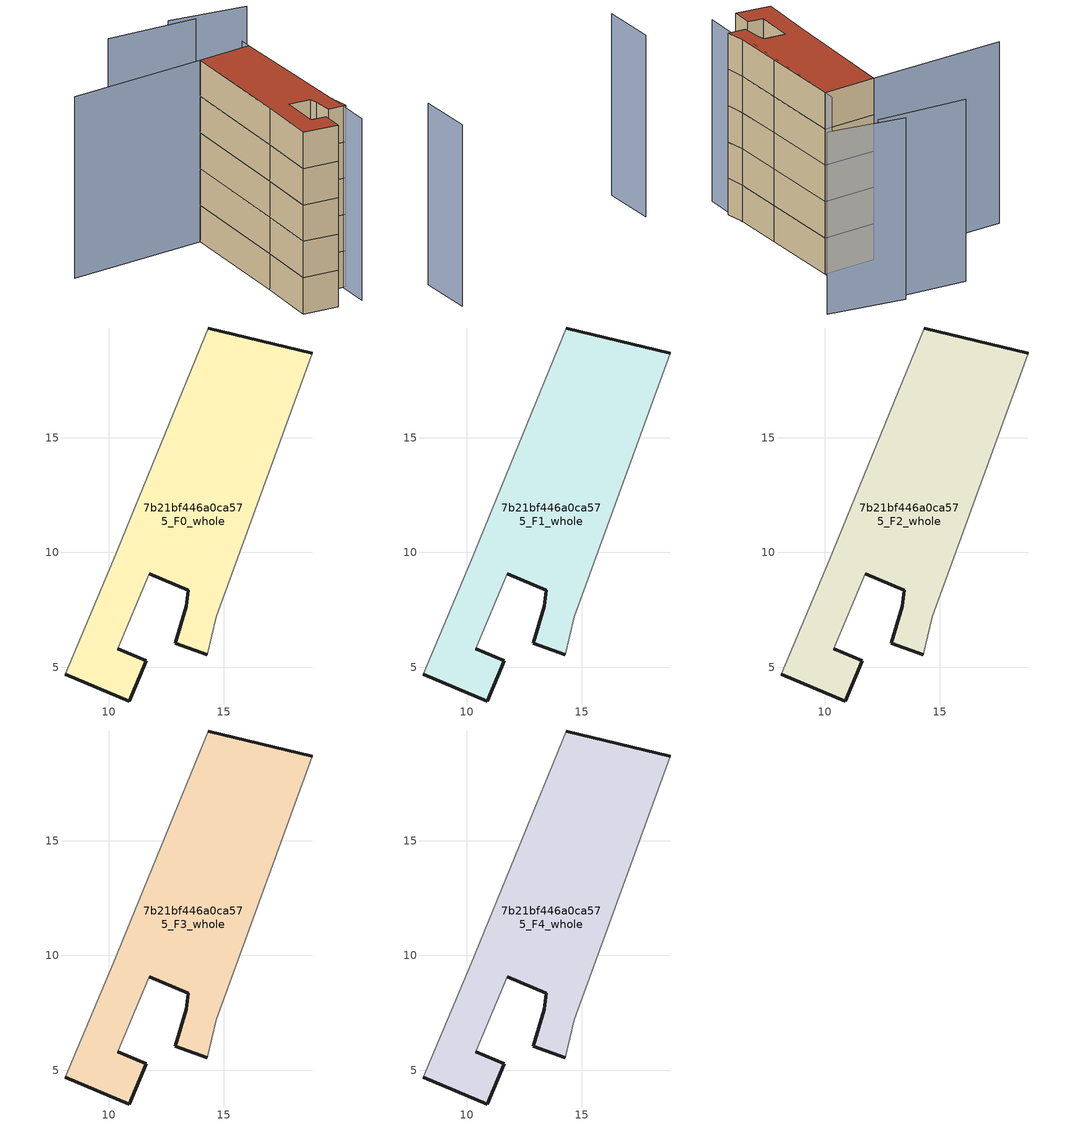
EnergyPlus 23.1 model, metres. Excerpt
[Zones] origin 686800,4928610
7b21bf446a0ca575_F0_whole
 floor ground (EU_floor_Construction): 18.87,18.67 16.3,11.62 14.68,7.2 14.3,5.54 12.9,6.05 13.38,7.66 13.47,8.36 11.77,9.06 10.4,5.81 11.64,5.29 10.9,3.53 8.1,4.7 10.2,9.66 14.34,19.77 z0
 wall outside (EU_wall_Construction): 18.87,18.67 14.34,19.77 / 8.1,4.7 10.9,3.53 11.64,5.29 10.4,5.81 / 11.77,9.06 13.47,8.36 13.38,7.66 12.9,6.05 14.3,5.54 z0:3
 wall adiabatic (EU_wall_Construction): 14.3,5.54 14.68,7.2 16.3,11.62 18.87,18.67 / 14.34,19.77 10.2,9.66 8.1,4.7 / 10.4,5.81 11.77,9.06 z0:3
7b21bf446a0ca575_F1_whole
 floor to 7b21bf446a0ca575_F0_whole (EU_floor_Construction): 18.87,18.67 16.3,11.62 14.68,7.2 14.3,5.54 12.9,6.05 13.38,7.66 13.47,8.36 11.77,9.06 10.4,5.81 11.64,5.29 10.9,3.53 8.1,4.7 10.2,9.66 14.34,19.77 z3
 wall outside (EU_wall_Construction): 18.87,18.67 14.34,19.77 / 8.1,4.7 10.9,3.53 11.64,5.29 10.4,5.81 / 11.77,9.06 13.47,8.36 13.38,7.66 12.9,6.05 14.3,5.54 z3:6
 wall adiabatic (EU_wall_Construction): 14.3,5.54 14.68,7.2 16.3,11.62 18.87,18.67 / 14.34,19.77 10.2,9.66 8.1,4.7 / 10.4,5.81 11.77,9.06 z3:6
7b21bf446a0ca575_F2_whole
 floor to 7b21bf446a0ca575_F1_whole (EU_floor_Construction): 18.87,18.67 16.3,11.62 14.68,7.2 14.3,5.54 12.9,6.05 13.38,7.66 13.47,8.36 11.77,9.06 10.4,5.81 11.64,5.29 10.9,3.53 8.1,4.7 10.2,9.66 14.34,19.77 z6
 wall outside (EU_wall_Construction): 18.87,18.67 14.34,19.77 / 8.1,4.7 10.9,3.53 11.64,5.29 10.4,5.81 / 11.77,9.06 13.47,8.36 13.38,7.66 12.9,6.05 14.3,5.54 z6:9
 wall adiabatic (EU_wall_Construction): 14.3,5.54 14.68,7.2 16.3,11.62 18.87,18.67 / 14.34,19.77 10.2,9.66 8.1,4.7 / 10.4,5.81 11.77,9.06 z6:9
7b21bf446a0ca575_F3_whole
 floor to 7b21bf446a0ca575_F2_whole (EU_floor_Construction): 18.87,18.67 16.3,11.62 14.68,7.2 14.3,5.54 12.9,6.05 13.38,7.66 13.47,8.36 11.77,9.06 10.4,5.81 11.64,5.29 10.9,3.53 8.1,4.7 10.2,9.66 14.34,19.77 z9
 wall outside (EU_wall_Construction): 18.87,18.67 14.34,19.77 / 8.1,4.7 10.9,3.53 11.64,5.29 10.4,5.81 / 11.77,9.06 13.47,8.36 13.38,7.66 12.9,6.05 14.3,5.54 z9:12
 wall adiabatic (EU_wall_Construction): 14.3,5.54 14.68,7.2 16.3,11.62 18.87,18.67 / 14.34,19.77 10.2,9.66 8.1,4.7 / 10.4,5.81 11.77,9.06 z9:12
7b21bf446a0ca575_F4_whole
 floor to 7b21bf446a0ca575_F3_whole (EU_floor_Construction): 18.87,18.67 16.3,11.62 14.68,7.2 14.3,5.54 12.9,6.05 13.38,7.66 13.47,8.36 11.77,9.06 10.4,5.81 11.64,5.29 10.9,3.53 8.1,4.7 10.2,9.66 14.34,19.77 z12
 wall outside (EU_wall_Construction): 18.87,18.67 14.34,19.77 / 8.1,4.7 10.9,3.53 11.64,5.29 10.4,5.81 / 11.77,9.06 13.47,8.36 13.38,7.66 12.9,6.05 14.3,5.54 z12:15
 wall adiabatic (EU_wall_Construction): 14.3,5.54 14.68,7.2 16.3,11.62 18.87,18.67 / 14.34,19.77 10.2,9.66 8.1,4.7 / 10.4,5.81 11.77,9.06 z12:15
 roof outside (EU_roof_Construction): 14.3,5.54 14.68,7.2 16.3,11.62 18.87,18.67 14.34,19.77 10.2,9.66 8.1,4.7 10.9,3.53 11.64,5.29 10.4,5.81 11.77,9.06 13.47,8.36 13.38,7.66 12.9,6.05 z15
shading: 24.86,23.69 18.84,26.52 / 20.45,25.14 13.18,27.85 / 2.73,22.72 14.34,19.77 / 16.88,-3.76 18.54,0.89 / 13.02,2.95 14.69,7.24 / 14.37,7.39 19.25,19.64 z0:15
[Building]
EU S2 Campaign: North Axis=0; Terrain=City; Solar Distribution=FullExterior
[Site:Location]
Bologna: Latitude=44.5; Longitude=11.25; Time Zone=1; Elevation=37
[SizingPeriod:WeatherFileDays]
AnnualSizingPeriod: Begin Month=1; Begin Day of Month=1; End Month=12; End Day of Month=31; Day of Week for Start Day=Monday; Use Weather File Daylight Saving Period=No; Use Weather File Rain and Snow Indicators=No
[MATERIAL]
EU_InternalMass_Material: Roughness=MediumRough; Thickness=0.1; Conductivity=1; Density=1800; Specific Heat=900; Thermal Absorptance=0.9; Solar Absorptance=0.7; Visible Absorptance=0.7
[MATERIAL:NOMASS] Roughness=MediumRough; Thermal Absorptance=0.9; Solar Absorptance=0.7; Visible Absorptance=0.7
Name | Thermal Resistance
EU_wall_NoMass | 0.779417
EU_roof_NoMass | 0.435466
EU_floor_NoMass | 0.588222
[CONSTRUCTION]
EU_wall_Construction: EU_wall_NoMass
EU_roof_Construction: EU_roof_NoMass
EU_floor_Construction: EU_floor_NoMass
EU_InternalMass_Construction: EU_InternalMass_Material
[ZONE] Type=1; Multiplier=1; Ceiling Height=autocalculate; Floor Area=autocalculate; Part of Total Floor Area=Yes
Name | Volume
7b21bf446a0ca575_F0_whole | 208.438
7b21bf446a0ca575_F1_whole; 7b21bf446a0ca575_F2_whole; 7b21bf446a0ca575_F3_whole; 7b21bf446a0ca575_F4_whole | 208.436
[INTERNALMASS] Construction=EU_InternalMass_Construction; Surface Area=69.4792
Name | Zone or ZoneList
7b21bf446a0ca575_F0_whole_EU_InternalMass | 7b21bf446a0ca575_F0_whole
7b21bf446a0ca575_F1_whole_EU_InternalMass | 7b21bf446a0ca575_F1_whole
7b21bf446a0ca575_F2_whole_EU_InternalMass | 7b21bf446a0ca575_F2_whole
7b21bf446a0ca575_F3_whole_EU_InternalMass | 7b21bf446a0ca575_F3_whole
7b21bf446a0ca575_F4_whole_EU_InternalMass | 7b21bf446a0ca575_F4_whole
[OTHEREQUIPMENT] Fuel Type=Electricity; Design Level Calculation Method=Watts/Area; Power per Zone Floor Area=1; Fraction Latent=0; Fraction Radiant=0; Fraction Lost=0; Carbon Dioxide Generation Rate=0; EndUse Subcategory=EU_Step8_InternalGains
Name | Zone or ZoneList or Space or SpaceList | Schedule
EU_Step8_InternalGain_7b21bf446a0ca575_F0_whole_f000 | 7b21bf446a0ca575_F0_whole | EU_Step8_GainSchedule_7b21bf446a0ca575_F0_whole_f000
EU_Step8_InternalGain_7b21bf446a0ca575_F1_whole_f000 | 7b21bf446a0ca575_F1_whole | EU_Step8_GainSchedule_7b21bf446a0ca575_F1_whole_f000
EU_Step8_InternalGain_7b21bf446a0ca575_F2_whole_f000 | 7b21bf446a0ca575_F2_whole | EU_Step8_GainSchedule_7b21bf446a0ca575_F2_whole_f000
EU_Step8_InternalGain_7b21bf446a0ca575_F3_whole_f000 | 7b21bf446a0ca575_F3_whole | EU_Step8_GainSchedule_7b21bf446a0ca575_F3_whole_f000
EU_Step8_InternalGain_7b21bf446a0ca575_F4_whole_f000 | 7b21bf446a0ca575_F4_whole | EU_Step8_GainSchedule_7b21bf446a0ca575_F4_whole_f000
[ZONEVENTILATION:DESIGNFLOWRATE] Schedule=EU_AlwaysOn; Design Flow Rate Calculation Method=AirChanges/Hour; Air Changes per Hour=0.712058; Ventilation Type=Natural; Fan Pressure Rise=0; Fan Total Efficiency=1; Constant Term Coefficient=1; Temperature Term Coefficient=0; Velocity Term Coefficient=0; Velocity Squared Term Coefficient=0; Minimum Indoor Temperature=-100; Maximum Indoor Temperature=100; Delta Temperature=-100; Minimum Outdoor Temperature=-100; Maximum Outdoor Temperature=100; Maximum Wind Speed=40
Name | Zone or ZoneList or Space or SpaceList
EU_ConstantAir_7b21bf446a0ca575_F0_whole | 7b21bf446a0ca575_F0_whole
EU_ConstantAir_7b21bf446a0ca575_F1_whole | 7b21bf446a0ca575_F1_whole
EU_ConstantAir_7b21bf446a0ca575_F2_whole | 7b21bf446a0ca575_F2_whole
EU_ConstantAir_7b21bf446a0ca575_F3_whole | 7b21bf446a0ca575_F3_whole
EU_ConstantAir_7b21bf446a0ca575_F4_whole | 7b21bf446a0ca575_F4_whole
[HVACTEMPLATE:THERMOSTAT] Constant Heating Setpoint=20; Constant Cooling Setpoint=50
EU_HeatOnly_7b21bf446a0ca575_F0_whole; EU_HeatOnly_7b21bf446a0ca575_F1_whole; EU_HeatOnly_7b21bf446a0ca575_F2_whole; EU_HeatOnly_7b21bf446a0ca575_F3_whole; EU_HeatOnly_7b21bf446a0ca575_F4_whole
[HVACTEMPLATE:ZONE:IDEALLOADSAIRSYSTEM] System Availability Schedule=EU_AlwaysOn; Maximum Heating Supply Air Temperature=50; Minimum Cooling Supply Air Temperature=13; Maximum Heating Supply Air Humidity Ratio=0.0156; Minimum Cooling Supply Air Humidity Ratio=0.0077; Heating Limit=NoLimit; Cooling Limit=NoLimit; Heating Availability Schedule=EU_AlwaysOn; Cooling Availability Schedule=EU_CoolingOff; Dehumidification Control Type=ConstantSensibleHeatRatio; Cooling Sensible Heat Ratio=0.7; Dehumidification Setpoint=60; Humidification Control Type=None; Humidification Setpoint=30; Outdoor Air Method=None; Outdoor Air Flow Rate per Person=0.00944; Outdoor Air Flow Rate per Zone Floor Area=0; Outdoor Air Flow Rate per Zone=0; Demand Controlled Ventilation Type=None; Outdoor Air Economizer Type=NoEconomizer; Heat Recovery Type=None; Sensible Heat Recovery Effectiveness=0.7; Latent Heat Recovery Effectiveness=0.65
Name | Template Thermostat
7b21bf446a0ca575_F0_whole | EU_HeatOnly_7b21bf446a0ca575_F0_whole
7b21bf446a0ca575_F1_whole | EU_HeatOnly_7b21bf446a0ca575_F1_whole
7b21bf446a0ca575_F2_whole | EU_HeatOnly_7b21bf446a0ca575_F2_whole
7b21bf446a0ca575_F3_whole | EU_HeatOnly_7b21bf446a0ca575_F3_whole
7b21bf446a0ca575_F4_whole | EU_HeatOnly_7b21bf446a0ca575_F4_whole
[SIZING:ZONE] Zone Cooling Design Supply Air Temperature Input Method=SupplyAirTemperature; Zone Cooling Design Supply Air Temperature=13; Zone Heating Design Supply Air Temperature Input Method=SupplyAirTemperature; Zone Heating Design Supply Air Temperature=50; Zone Cooling Design Supply Air Humidity Ratio=0.008; Zone Heating Design Supply Air Humidity Ratio=0.008; Cooling Design Air Flow Method=DesignDay; Cooling Design Air Flow Rate=0; Cooling Minimum Air Flow per Zone Floor Area=0.000762; Cooling Minimum Air Flow=0; Cooling Minimum Air Flow Fraction=0.2; Heating Design Air Flow Method=DesignDay; Heating Design Air Flow Rate=0; Heating Maximum Air Flow per Zone Floor Area=0.002032; Heating Maximum Air Flow=0.141576; Heating Maximum Air Flow Fraction=0.3; Account for Dedicated Outdoor Air System=No; Dedicated Outdoor Air System Control Strategy=NeutralSupplyAir; Dedicated Outdoor Air Low Setpoint Temperature for Design=autosize; Dedicated Outdoor Air High Setpoint Temperature for Design=autosize; Zone Load Sizing Method=Sensible Load Only No Latent Load; Zone Latent Cooling Design Supply Air Humidity Ratio Input Method=HumidityRatioDifference; Zone Cooling Design Supply Air Humidity Ratio Difference=0.005; Zone Latent Heating Design Supply Air Humidity Ratio Input Method=HumidityRatioDifference; Zone Humidification Design Supply Air Humidity Ratio Difference=0.005
7b21bf446a0ca575_F0_whole; 7b21bf446a0ca575_F1_whole; 7b21bf446a0ca575_F2_whole; 7b21bf446a0ca575_F3_whole; 7b21bf446a0ca575_F4_whole
[SCHEDULE:CONSTANT]
Name | Hourly Value
EU_AlwaysOn | 1
EU_CoolingOff | 0
[SCHEDULE:FILE] Column Number=1; Rows to Skip at Top=0; Number of Hours of Data=8760; Column Separator=Comma; Interpolate to Timestep=No; Minutes per Item=60; Adjust Schedule for Daylight Savings=Yes
Name | File
EU_Step8_GainSchedule_7b21bf446a0ca575_F0_whole_f000 | ../../schedules/7b21bf446a0ca575/7b21bf446a0ca575_F0_whole_f000_gain.csv
EU_Step8_GainSchedule_7b21bf446a0ca575_F1_whole_f000 | ../../schedules/7b21bf446a0ca575/7b21bf446a0ca575_F1_whole_f000_gain.csv
EU_Step8_GainSchedule_7b21bf446a0ca575_F2_whole_f000 | ../../schedules/7b21bf446a0ca575/7b21bf446a0ca575_F2_whole_f000_gain.csv
EU_Step8_GainSchedule_7b21bf446a0ca575_F3_whole_f000 | ../../schedules/7b21bf446a0ca575/7b21bf446a0ca575_F3_whole_f000_gain.csv
EU_Step8_GainSchedule_7b21bf446a0ca575_F4_whole_f000 | ../../schedules/7b21bf446a0ca575/7b21bf446a0ca575_F4_whole_f000_gain.csv
